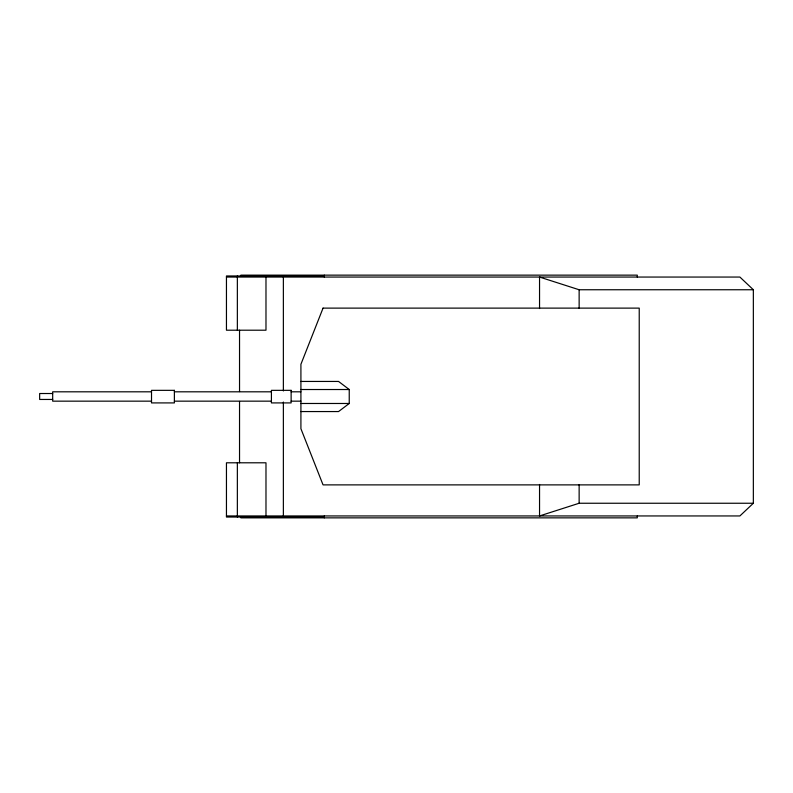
<?xml version="1.0" encoding="UTF-8"?>
<svg xmlns="http://www.w3.org/2000/svg" width="793" height="793" viewBox="0 0 793 793"><rect width="100%" height="100%" fill="white"/><g stroke="black" fill="none" stroke-linecap="round" stroke-linejoin="round"><path stroke-width="1.19" d="M226.451 277.054L739.889 277.054L753.35 289.752L753.35 503.248L739.889 515.946L226.451 515.946M300.914 381.443L338.552 381.443L349.237 389.522L349.237 403.478L338.552 411.557L300.914 411.557M753.35 503.248L579.138 503.248L539.547 515.946L539.547 484.454M324.287 275.964L226.451 275.964L226.451 330.205L265.982 330.205L265.982 275.964M539.547 308.546L539.547 277.054L579.138 289.752L753.35 289.752M300.914 389.522L349.237 389.522M151.513 391.811L52.685 391.811L52.685 401.159L151.513 401.159M174.381 391.811L271.414 391.811M291.13 391.811L300.914 391.811M52.685 393.516L39.65 393.516L39.65 399.454L52.685 399.454M174.381 401.159L271.414 401.159M291.13 401.159L300.914 401.159M300.914 403.478L349.237 403.478M324.287 517.036L226.451 517.036L226.451 462.795L265.982 462.795L265.982 517.036M637.285 277.054L637.285 275.141L240.864 275.141L240.864 275.964M637.285 515.946L637.285 517.859L240.864 517.859L240.864 517.036M579.138 289.752L579.138 308.259M579.138 484.741L579.138 503.248M324.287 275.141L324.287 277.054M324.287 515.946L324.287 517.859M283.369 277.054L283.369 390.959M283.369 402.041L283.369 515.946M239.536 330.205L239.536 391.593M239.536 401.407L239.536 462.795M237.355 275.964L237.355 330.205M237.355 462.795L237.355 517.036M323.048 308.12L300.914 364.284L300.914 428.716L323.048 484.88L639.227 484.88L639.227 308.12L323.048 308.12M174.381 390.344L151.513 390.344L151.513 402.913L174.381 402.913L174.381 390.344M291.13 390.344L271.414 390.344L271.414 402.913L291.13 402.913L291.13 390.344"/></g></svg>
